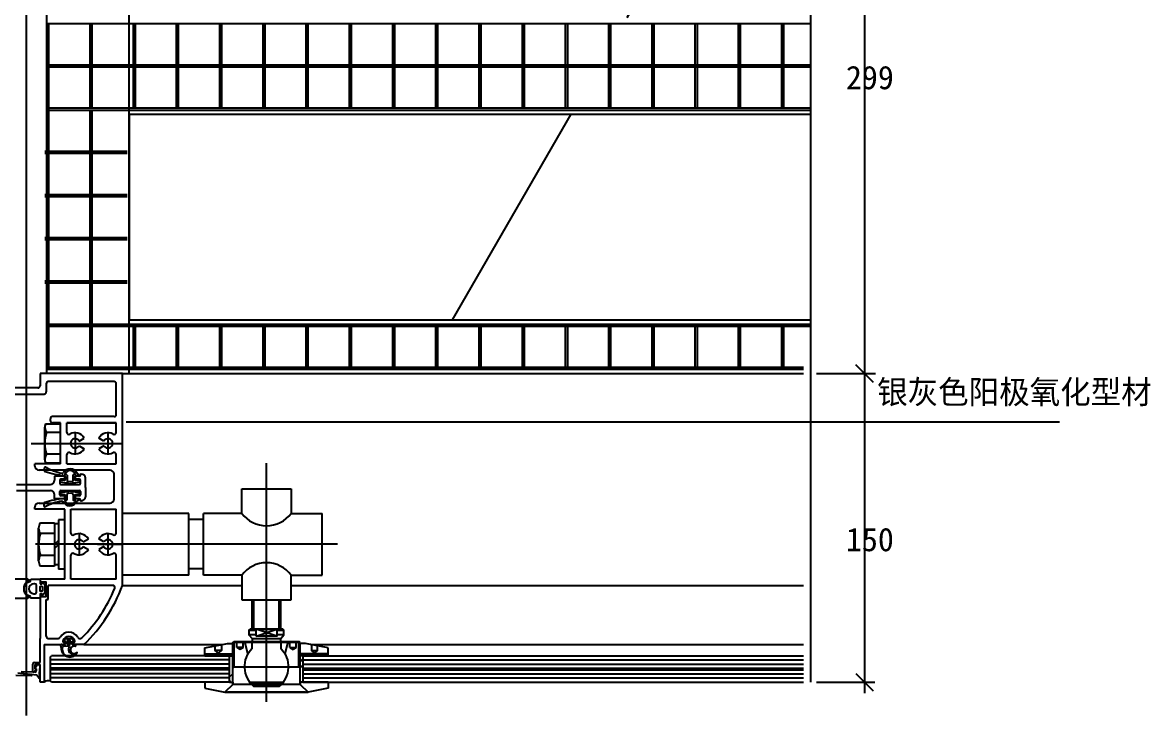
# Model space of a CAD drawing. Header units: metres. Extents: x 2568 to 3552, y 893 to 2293.
# Drawn here: x 3005 to 3552, y 1524 to 1861 of the extents above; entities that cross this region are included whole.
import ezdxf

# ---------------------------------------------------------------- set-up
doc = ezdxf.new("R2010")
doc.units = ezdxf.units.M
for name, color, linetype in [('1', 1, 'Continuous'), ('10', 1, 'Continuous'), ('3', 5, 'Continuous'), ('4', 4, 'Continuous'), ('6', 6, 'Continuous'), ('CENTER', 2, 'Continuous'), ('GOMMA', 3, 'Continuous'), ('GROSSA', 4, 'Continuous'), ('LAYER_1', 7, 'Continuous'), ('填充', 1, 'Continuous'), ('胶条', 6, 'Continuous')]:
    doc.layers.add(name, color=color, linetype=linetype)

# ---------------------------------------------------------------- blocks, each defined once
blk = doc.blocks.new('_ArchTick')
at = {"color": 0, "linetype": 'ByBlock'}
blk.add_lwpolyline([(-0.5, -0.5), (0.5, 0.5)], dxfattribs=at)

msp = doc.modelspace()

# ---------------------------------------------------------------- hatches: boundary and pattern name
at = {"layer": '1'}
h = msp.add_hatch(dxfattribs=at)
h.set_pattern_fill('ANSI38', scale=6)
h.paths.add_polyline_path([(3106.66, 1552.81), (3106.66, 1553.81), (3093.06, 1553.81), (3093.06, 1552.81)])
h = msp.add_hatch(dxfattribs=at)
h.set_pattern_fill('ANSI38', scale=6)
h.paths.add_polyline_path([(3106.66, 1540.05), (3105.16, 1540.05, 1), (3105.16, 1540.55), (3105.16, 1552.81), (3106.66, 1552.81)])
h = msp.add_hatch(dxfattribs=at)
h.set_pattern_fill('ANSI38', scale=6)
h.paths.add_polyline_path([(3153.06, 1552.81), (3153.06, 1553.81), (3139.46, 1553.81), (3139.46, 1552.81)])
h = msp.add_hatch(dxfattribs=at)
h.set_pattern_fill('ANSI38', scale=6)
h.paths.add_polyline_path([(3153.06, 1552.81), (3153.06, 1553.81), (3139.46, 1553.81), (3139.46, 1552.81)])
h = msp.add_hatch(dxfattribs=at)
h.set_pattern_fill('ANSI38', scale=6)
h.paths.add_polyline_path([(3139.46, 1540.05), (3140.96, 1540.05, -1), (3140.96, 1540.55), (3140.96, 1552.6), (3139.46, 1552.6)])
at = {"layer": '填充'}
h = msp.add_hatch(dxfattribs=at)
h.set_pattern_fill('HONEY', scale=100)
h.paths.add_polyline_path([(3387.32, 1863.05), (3387.32, 1963.05), (3118.83, 1963.05, -0.73), (3094.09, 1963.05), (3056.38, 1963.05), (3056.38, 1863.05)])
h.paths.add_polyline_path([(3056.38, 1816.05), (3056.38, 1716.05), (3387.32, 1716.05), (3387.32, 1816.05)])

# ---------------------------------------------------------------- linework, layer by layer
for p, q in [((3016.38, 1690.05), (3016.38, 1986.55)), ((3056.38, 1690.05), (3056.38, 1986.55)), ((3017.38, 1840.05), (3017.38, 1860.05)), ((3037.38, 1840.05), (3037.38, 1860.05)), ((3038.38, 1840.05), (3038.38, 1860.05)), ((3058.38, 1840.05), (3058.38, 1860.05)), ((3059.38, 1840.05), (3059.38, 1860.05)), ((3079.38, 1840.05), (3079.38, 1860.05)), ((3080.38, 1840.05), (3080.38, 1860.05)), ((3100.38, 1840.05), (3100.38, 1860.05)), ((3101.38, 1840.05), (3101.38, 1860.05)), ((3121.38, 1840.05), (3121.38, 1860.05)), ((3122.38, 1840.05), (3122.38, 1860.05)), ((3142.38, 1840.05), (3142.38, 1860.05)), ((3143.38, 1840.05), (3143.38, 1860.05)), ((3163.38, 1840.05), (3163.38, 1860.05)), ((3164.38, 1840.05), (3164.38, 1860.05)), ((3184.38, 1840.05), (3184.38, 1860.05)), ((3185.38, 1840.05), (3185.38, 1860.05)), ((3205.38, 1840.05), (3205.38, 1860.05)), ((3206.38, 1840.05), (3206.38, 1860.05)), ((3226.38, 1840.05), (3226.38, 1860.05)), ((3227.38, 1840.05), (3227.38, 1860.05)), ((3247.38, 1840.05), (3247.38, 1860.05)), ((3248.38, 1840.05), (3248.38, 1860.05)), ((3268.38, 1840.05), (3268.38, 1860.05)), ((3269.38, 1840.05), (3269.38, 1860.05)), ((3289.38, 1840.05), (3289.38, 1860.05)), ((3290.38, 1840.05), (3290.38, 1860.05)), ((3310.38, 1840.05), (3310.38, 1860.05)), ((3311.38, 1840.05), (3311.38, 1860.05)), ((3331.38, 1840.05), (3331.38, 1860.05)), ((3332.38, 1840.05), (3332.38, 1860.05)), ((3352.38, 1840.05), (3352.38, 1860.05)), ((3353.38, 1840.05), (3353.38, 1860.05)), ((3373.38, 1840.05), (3373.38, 1860.05)), ((3374.38, 1840.05), (3374.38, 1860.05)), ((3017.38, 1798.05), (3017.38, 1839.05)), ((3037.38, 1819.05), (3037.38, 1839.05)), ((3038.38, 1819.05), (3038.38, 1839.05)), ((3058.38, 1819.05), (3058.38, 1839.05)), ((3059.38, 1819.05), (3059.38, 1839.05)), ((3079.38, 1819.05), (3079.38, 1839.05)), ((3080.38, 1819.05), (3080.38, 1839.05)), ((3100.38, 1819.05), (3100.38, 1839.05)), ((3101.38, 1819.05), (3101.38, 1839.05)), ((3121.38, 1819.05), (3121.38, 1839.05)), ((3122.38, 1819.05), (3122.38, 1839.05)), ((3142.38, 1819.05), (3142.38, 1839.05)), ((3143.38, 1819.05), (3143.38, 1839.05)), ((3163.38, 1819.05), (3163.38, 1839.05)), ((3164.38, 1819.05), (3164.38, 1839.05)), ((3184.38, 1819.05), (3184.38, 1839.05)), ((3185.38, 1819.05), (3185.38, 1839.05)), ((3205.38, 1819.05), (3205.38, 1839.05)), ((3206.38, 1819.05), (3206.38, 1839.05)), ((3226.38, 1819.05), (3226.38, 1839.05)), ((3227.38, 1819.05), (3227.38, 1839.05)), ((3247.38, 1819.05), (3247.38, 1839.05)), ((3248.38, 1819.05), (3248.38, 1839.05)), ((3268.38, 1819.05), (3268.38, 1839.05)), ((3269.38, 1819.05), (3269.38, 1839.05)), ((3289.38, 1819.05), (3289.38, 1839.05)), ((3290.38, 1819.05), (3290.38, 1839.05)), ((3310.38, 1819.05), (3310.38, 1839.05)), ((3311.38, 1819.05), (3311.38, 1839.05)), ((3331.38, 1819.05), (3331.38, 1839.05)), ((3332.38, 1819.05), (3332.38, 1839.05)), ((3352.38, 1819.05), (3352.38, 1839.05)), ((3353.38, 1819.05), (3353.38, 1839.05)), ((3373.38, 1819.05), (3373.38, 1839.05)), ((3374.38, 1819.05), (3374.38, 1839.05)), ((3037.38, 1798.05), (3037.38, 1818.05)), ((3038.38, 1798.05), (3038.38, 1818.05)), ((3056.38, 1816.05), (3056.38, 1716.05)), ((3056.38, 1816.05), (3387.32, 1816.05)), ((3017.38, 1777.05), (3017.38, 1797.05)), ((3037.38, 1777.05), (3037.38, 1797.05)), ((3038.38, 1777.05), (3038.38, 1797.05)), ((3017.38, 1735.05), (3017.38, 1776.05)), ((3037.38, 1756.05), (3037.38, 1776.05)), ((3038.38, 1756.05), (3038.38, 1776.05)), ((3037.38, 1735.05), (3037.38, 1755.05)), ((3038.38, 1735.05), (3038.38, 1755.05)), ((3017.38, 1714.05), (3017.38, 1734.05)), ((3037.38, 1714.05), (3037.38, 1734.05)), ((3038.38, 1714.05), (3038.38, 1734.05)), ((3056.38, 1716.05), (3387.32, 1716.05)), ((3017.38, 1693.05), (3017.38, 1713.05)), ((3037.38, 1693.05), (3037.38, 1713.05)), ((3038.38, 1693.05), (3038.38, 1713.05)), ((3058.38, 1693.05), (3058.38, 1713.05)), ((3059.38, 1693.05), (3059.38, 1713.05)), ((3079.38, 1693.05), (3079.38, 1713.05)), ((3080.38, 1693.05), (3080.38, 1713.05)), ((3100.38, 1693.05), (3100.38, 1713.05)), ((3101.38, 1693.05), (3101.38, 1713.05)), ((3121.38, 1693.05), (3121.38, 1713.05)), ((3122.38, 1693.05), (3122.38, 1713.05)), ((3142.38, 1693.05), (3142.38, 1713.05)), ((3143.38, 1693.05), (3143.38, 1713.05)), ((3163.38, 1693.05), (3163.38, 1713.05)), ((3164.38, 1693.05), (3164.38, 1713.05)), ((3184.38, 1693.05), (3184.38, 1713.05)), ((3185.38, 1693.05), (3185.38, 1713.05)), ((3205.38, 1693.05), (3205.38, 1713.05)), ((3206.38, 1693.05), (3206.38, 1713.05)), ((3226.38, 1693.05), (3226.38, 1713.05)), ((3227.38, 1693.05), (3227.38, 1713.05)), ((3247.38, 1693.05), (3247.38, 1713.05)), ((3248.38, 1693.05), (3248.38, 1713.05)), ((3268.38, 1693.05), (3268.38, 1713.05)), ((3269.38, 1693.05), (3269.38, 1713.05)), ((3289.38, 1693.05), (3289.38, 1713.05)), ((3290.38, 1693.05), (3290.38, 1713.05)), ((3310.38, 1693.05), (3310.38, 1713.05)), ((3311.38, 1693.05), (3311.38, 1713.05)), ((3331.38, 1693.05), (3331.38, 1713.05)), ((3332.38, 1693.05), (3332.38, 1713.05)), ((3352.38, 1693.05), (3352.38, 1713.05)), ((3353.38, 1693.05), (3353.38, 1713.05)), ((3373.38, 1693.05), (3373.38, 1713.05)), ((3374.38, 1693.05), (3374.38, 1713.05)), ((3053.06, 1690.05), (3046.06, 1690.05)), ((3053.06, 1630.05), (3053.06, 1690.05)), ((3053.06, 1690.05), (3384, 1690.05)), ((3015.38, 1648.13), (3015.38, 1663.96)), ((3015.66, 1665.55), (3023.06, 1665.55)), ((3023.06, 1661.32), (3016.2, 1661.32)), ((3030.07, 1661.2), (3030.07, 1650.9)), ((3046.05, 1661.2), (3046.05, 1650.9)), ((3008.73, 1656.05), (3050.06, 1656.05)), ((3032.02, 1657.17), (3034.53, 1658.62)), ((3032.02, 1654.92), (3034.53, 1653.47)), ((3038.88, 1656.05), (3053.06, 1656.05)), ((3044.1, 1657.17), (3041.59, 1658.62)), ((3044.1, 1654.92), (3041.59, 1653.47)), ((3023.06, 1650.77), (3016.2, 1650.77)), ((3015.66, 1646.55), (3023.06, 1646.55)), ((3020.13, 1640.13), (3020.13, 1638.13)), ((3024.63, 1640.13), (3020.13, 1640.13)), ((3024.63, 1638.63), (3023.13, 1638.63)), ((3025.13, 1639.63), (3025.13, 1639.13)), ((3030.13, 1639.13), (3030.13, 1639.63)), ((3032.13, 1640.13), (3030.37, 1640.13)), ((3032.13, 1638.63), (3030.63, 1638.63)), ((3032.63, 1640.63), (3032.63, 1640.73)), ((3033.03, 1641.13), (3033.13, 1641.13)), ((3035.13, 1634.63), (3035.13, 1639.13)), ((3001.69, 1636.13), (3018.13, 1636.13)), ((3001.69, 1633.13), (3018.13, 1633.13)), ((3022.63, 1638.13), (3022.63, 1636.63)), ((3022.87, 1637.69), (3022.87, 1637.69)), ((3023.13, 1636.13), (3032.13, 1636.13)), ((3023.13, 1633.13), (3032.13, 1633.13)), ((3032.37, 1637.69), (3032.37, 1637.69)), ((3032.63, 1636.63), (3032.63, 1638.13)), ((3035.13, 1634.63), (3035.13, 1630.13)), ((3020.13, 1629.13), (3020.13, 1631.13)), ((3024.63, 1629.13), (3020.13, 1629.13)), ((3022.63, 1631.13), (3022.63, 1632.63)), ((3022.87, 1631.56), (3022.87, 1631.56)), ((3024.63, 1630.63), (3023.13, 1630.63)), ((3025.13, 1629.63), (3025.13, 1630.13)), ((3030.13, 1630.13), (3030.13, 1629.63)), ((3032.13, 1629.13), (3030.37, 1629.13)), ((3032.13, 1630.63), (3030.63, 1630.63)), ((3032.63, 1632.63), (3032.63, 1631.13)), ((3032.63, 1628.63), (3032.63, 1628.53)), ((3033.03, 1628.13), (3033.13, 1628.13)), ((3013.2, 1617.48), (3020.06, 1617.48)), ((3020.06, 1617.48), (3020.06, 1596.37)), ((3022.06, 1616.89), (3020.06, 1616.89)), ((3025.06, 1618.93), (3022.06, 1618.93)), ((3022.06, 1618.93), (3022.06, 1594.93)), ((3012.38, 1599.01), (3012.38, 1614.84)), ((3020.06, 1612.2), (3013.2, 1612.2)), ((3032.07, 1612.2), (3032.07, 1601.9)), ((3046.05, 1612.2), (3046.05, 1601.9)), ((3022.06, 1608.91), (3020.06, 1606.93)), ((3022.06, 1606.93), (3020.06, 1604.94)), ((3038.91, 1607.05), (3025.06, 1607.05)), ((3034.02, 1608.17), (3036.53, 1609.62)), ((3034.02, 1605.92), (3036.53, 1604.47)), ((3040.92, 1607.05), (3053.06, 1607.05)), ((3044.1, 1608.17), (3041.59, 1609.62)), ((3044.1, 1605.92), (3041.59, 1604.47)), ((3020.06, 1601.65), (3013.2, 1601.65)), ((3020.06, 1596.37), (3013.2, 1596.37)), ((3022.06, 1596.96), (3020.06, 1596.96)), ((3025.06, 1594.93), (3022.06, 1594.93)), ((3053.06, 1587.05), (3111.06, 1587.05)), ((3135.06, 1587.05), (3384, 1587.05)), ((3025.31, 1559.31), (3024.64, 1559.31)), ((3024.89, 1560.09), (3024.89, 1560.17)), ((3025.19, 1558.42), (3025.49, 1559.02)), ((3028.93, 1558.42), (3028.63, 1559.02)), ((3028.81, 1559.31), (3029.48, 1559.31)), ((3034.35, 1558.31), (3029.11, 1558.31)), ((3034.35, 1558.31), (3101.66, 1558.31)), ((3144.45, 1558.31), (3384, 1558.31))]:
    msp.add_line(p, q)
for centre, radius, start, end in [((3020.05, 1663.96), 4.67, 160.18, 214.38), ((3032.84, 1656.05), 17.46, 162.41, 197.59), ((3027.06, 1661.41), 1, 180, 299.29), ((3030.07, 1656.05), 5.15, 30, 119.29), ((3046.05, 1656.05), 5.15, 60.71, 150), ((3049.06, 1661.41), 1, 240.71, 0), ((3030.07, 1656.05), 2.25, 30, 330), ((3046.05, 1656.05), 2.25, 210, 150), ((3020.05, 1648.13), 4.67, 145.62, 199.82), ((3027.06, 1650.68), 1, 60.71, 180), ((3030.07, 1656.05), 5.15, 240.71, 330), ((3046.05, 1656.05), 5.15, 210, 299.29), ((3049.06, 1650.68), 1, 0, 119.29), ((3023.13, 1638.13), 0.5, 90, 180), ((3024.63, 1639.63), 0.5, 0, 90), ((3024.63, 1639.13), 0.5, 270, 0), ((3030.63, 1639.63), 0.5, 90, 180), ((3030.63, 1639.13), 0.5, 180, 270), ((3032.13, 1640.63), 0.5, 270, 0), ((3032.13, 1638.13), 0.5, 0, 90), ((3033.03, 1640.73), 0.4, 90, 180), ((3033.13, 1639.13), 2, 0, 90), ((3018.13, 1638.13), 2, 270, 0), ((3018.13, 1631.13), 2, 0, 90), ((3023.13, 1636.63), 0.5, 180, 270), ((3023.13, 1632.63), 0.5, 90, 180), ((3032.13, 1636.63), 0.5, 270, 0), ((3032.13, 1632.63), 0.5, 0, 90), ((3023.13, 1631.13), 0.5, 180, 270), ((3024.63, 1630.13), 0.5, 0, 90), ((3024.63, 1629.63), 0.5, 270, 0), ((3030.63, 1630.13), 0.5, 90, 180), ((3030.63, 1629.63), 0.5, 180, 270), ((3032.13, 1631.13), 0.5, 270, 0), ((3032.13, 1628.63), 0.5, 360, 90), ((3033.03, 1628.53), 0.4, 180, 270), ((3033.13, 1630.13), 2, 270, 0), ((3017.05, 1614.84), 4.67, 145.62, 214.38), ((3029.84, 1606.93), 17.46, 162.41, 197.59), ((3029.06, 1612.41), 1, 180, 299.29), ((3032.07, 1607.05), 5.15, 30, 119.29), ((3046.05, 1607.05), 5.15, 60.71, 150), ((3049.06, 1612.41), 1, 240.71, 0), ((3032.07, 1607.05), 2.25, 30, 330), ((3046.05, 1607.05), 2.25, 210, 150), ((3017.05, 1599.01), 4.67, 145.62, 214.38), ((3029.06, 1601.68), 1, 60.71, 180), ((3032.07, 1607.05), 5.15, 240.71, 330), ((3046.05, 1607.05), 5.15, 210, 299.29), ((3049.06, 1601.68), 1, 0, 119.29), ((3027.06, 1559.31), 4.97, 30.17, 149.83), ((3027.06, 1559.31), 2.97, 11.68, 168.32), ((3024.03, 1558.69), 0.5, 239.98, 265.34), ((3024.64, 1559.81), 0.5, 168.32, 270), ((3025.01, 1558.51), 0.2, 270, 333.43), ((3025.31, 1559.11), 0.2, 333.43, 90), ((3028.81, 1559.11), 0.2, 90, 206.57), ((3028.62, 1559.88), 0.4, 283.48, 314.62), ((3029.11, 1558.51), 0.2, 206.57, 270), ((3029.48, 1559.81), 0.5, 270, 11.68)]:
    msp.add_arc(centre, radius, start, end)
at = {"layer": '1'}
for p, q in [((3387.32, 2288.99), (3387.32, 1540.05)), ((3016.38, 1860.05), (3387.32, 1860.05)), ((3016.38, 1840.05), (3387.32, 1840.05)), ((3016.38, 1839.05), (3387.32, 1839.05)), ((3016.38, 1819.05), (3387.32, 1819.05)), ((3016.38, 1818.05), (3387.32, 1818.05)), ((3015.38, 1798.05), (3055.38, 1798.05)), ((3015.38, 1797.05), (3055.38, 1797.05)), ((3015.38, 1777.05), (3055.38, 1777.05)), ((3015.38, 1776.05), (3055.38, 1776.05)), ((3015.38, 1756.05), (3055.38, 1756.05)), ((3015.38, 1755.05), (3055.38, 1755.05)), ((3015.38, 1735.05), (3055.38, 1735.05)), ((3015.38, 1734.05), (3055.38, 1734.05)), ((3016.38, 1714.05), (3387.32, 1714.05)), ((3016.38, 1713.05), (3387.32, 1713.05)), ((3053.06, 1690.05), (3013.06, 1690.05)), ((3013.06, 1690.05), (3013.06, 1684.05)), ((3016.38, 1693.05), (3384, 1693.05)), ((3016.38, 1692.05), (3384, 1692.05)), ((3053.06, 1587.05), (3053.06, 1690.05)), ((3012.06, 1683.05), (2988.56, 1683.05)), ((3016.06, 1685.05), (3016.06, 1681.05)), ((3049.06, 1686.05), (3017.06, 1686.05)), ((3050.06, 1670.05), (3050.06, 1685.05)), ((2991.94, 1680.05), (3015.13, 1680.05)), ((3018.06, 1667.05), (3018.06, 1668.05)), ((3023.06, 1646.05), (3023.06, 1666.05)), ((3026.06, 1666.05), (3050.06, 1666.05)), ((3050.06, 1666.05), (3026.06, 1666.05)), ((3026.06, 1661.41), (3026.06, 1666.05)), ((3050.06, 1661.41), (3050.06, 1666.05)), ((3026.06, 1646.05), (3026.06, 1650.68)), ((3050.06, 1646.05), (3050.06, 1650.68)), ((3010.56, 1645.05), (3010.56, 1646.05)), ((3026.06, 1646.05), (3050.06, 1646.05)), ((3049.06, 1629.05), (3049.06, 1641.05)), ((3010.56, 1624.05), (3010.56, 1625.05)), ((3012.56, 1627.05), (3047.06, 1627.05)), ((3025.06, 1590.05), (3025.06, 1624.05)), ((3028.06, 1624.05), (3050.06, 1624.05)), ((3028.06, 1612.41), (3028.06, 1624.05)), ((3050.06, 1612.41), (3050.06, 1624.05)), ((3028.06, 1590.05), (3028.06, 1601.68)), ((3050.06, 1590.05), (3050.06, 1601.68)), ((3032.22, 1561.31), (3032.71, 1561.31))]:
    msp.add_line(p, q, dxfattribs=at)
for centre, radius, start, end in [((3012.06, 1684.05), 1, 270, 0), ((3017.06, 1685.05), 1, 90, 180), ((3049.06, 1685.05), 1, 0, 90), ((3015.06, 1681.05), 1, 270, 360), ((3019.06, 1668.05), 1, 90, 180), ((3019.06, 1667.05), 1, 180, 270), ((3049.06, 1670.05), 1, 270, 0), ((3012.56, 1645.05), 2, 180, 270), ((3047.06, 1641.05), 2, 0, 90), ((3047.06, 1629.05), 2, 270, 0), ((3012.56, 1625.05), 2, 90, 180), ((3048.39, 1586.05), 1, 338.04, 90), ((3021.9, 1562.31), 1, 270, 329.83), ((3032.22, 1562.31), 1, 210.17, 270), ((3032.71, 1562.31), 1, 270, 315.07)]:
    msp.add_arc(centre, radius, start, end, dxfattribs=at)
at = {"layer": '10'}
for p, q in [((3413.58, 1991.55), (3413.58, 1687.55)), ((3390.32, 1690.05), (3416.58, 1690.05)), ((3390.32, 1690.05), (3418.96, 1690.05)), ((3413.58, 1692.55), (3413.58, 1534.63)), ((3054.96, 1666.57), (3508.32, 1666.57)), ((3390.32, 1540.05), (3418.66, 1540.05))]:
    msp.add_line(p, q, dxfattribs=at)
at = {"layer": '3'}
for centre, radius, start, end in [((3006.77, 1589.47), 0.68, 275.95, 57.9), ((3008.97, 1585.42), 3.86, 131.14, 228.79), ((3009.28, 1585.42), 4.16, 126.04, 233.96), ((3010.07, 1585.4), 2.4, 92.55, 267.45), ((3006.75, 1581.38), 0.68, 302.1, 84.05)]:
    msp.add_arc(centre, radius, start, end, dxfattribs=at)
at = {"layer": '4'}
for p, q in [((3049.06, 1669.05), (3019.06, 1669.05)), ((3023.06, 1666.05), (3019.06, 1666.05)), ((3023.06, 1646.05), (3010.56, 1646.05)), ((3047.06, 1643.05), (3012.56, 1643.05)), ((3111.06, 1622.05), (3111.06, 1634.05)), ((3111.06, 1634.05), (3135.06, 1634.05)), ((3135.06, 1634.05), (3135.06, 1622.05)), ((3025.06, 1624.05), (3010.56, 1624.05)), ((3085.33, 1622.05), (3053.06, 1622.05)), ((3085.33, 1592.05), (3085.33, 1622.05)), ((3111.06, 1622.05), (3092.52, 1622.05)), ((3092.52, 1592.05), (3092.52, 1622.05)), ((3135.06, 1622.05), (3150.06, 1622.05)), ((3150.06, 1592.05), (3150.06, 1622.05)), ((3092.52, 1619.05), (3085.33, 1619.05)), ((3092.52, 1595.05), (3085.33, 1595.05)), ((3025.06, 1590.05), (3013.06, 1590.05)), ((3050.06, 1590.05), (3028.06, 1590.05)), ((3085.33, 1592.05), (3053.06, 1592.05)), ((3111.06, 1592.05), (3092.52, 1592.05)), ((3111.06, 1592.05), (3111.06, 1580.05)), ((3135.06, 1580.05), (3135.06, 1592.05)), ((3135.06, 1592.05), (3150.06, 1592.05)), ((3017.06, 1580.26), (3017.06, 1587.05)), ((3048.39, 1587.05), (3017.06, 1587.05)), ((3013.06, 1582.03), (3013.06, 1561.31)), ((3016.06, 1580.26), (3017.06, 1580.26)), ((3016.06, 1562.31), (3016.06, 1580.26)), ((3111.06, 1580.05), (3135.06, 1580.05)), ((3116.06, 1565.81), (3116.06, 1580.05)), ((3130.06, 1565.81), (3130.06, 1580.05)), ((3013.06, 1549.65), (3013.06, 1561.31)), ((3015.06, 1558.31), (3015.06, 1540.05)), ((3015.06, 1558.31), (3025.01, 1558.31)), ((3017.06, 1561.31), (3021.9, 1561.31)), ((3093.06, 1556.76), (3104.16, 1558.76)), ((3093.06, 1552.81), (3093.06, 1556.76)), ((3104.16, 1558.76), (3106.66, 1558.76)), ((3106.66, 1559.31), (3107.16, 1559.81)), ((3106.66, 1538.87), (3106.66, 1559.31)), ((3107.16, 1559.81), (3138.96, 1559.81)), ((3116.06, 1561.31), (3130.06, 1561.31)), ((3139.46, 1559.31), (3138.96, 1559.81)), ((3139.46, 1538.87), (3139.46, 1559.31)), ((3141.96, 1558.76), (3139.46, 1558.76)), ((3153.06, 1556.76), (3141.96, 1558.76)), ((3153.06, 1552.81), (3153.06, 1556.76)), ((3105.16, 1550.81), (3018.06, 1550.81)), ((3105.36, 1552.81), (3018.56, 1552.81)), ((3093.06, 1553.81), (3106.66, 1553.81)), ((3093.06, 1552.81), (3106.66, 1552.81)), ((3105.16, 1552.81), (3106.66, 1552.81)), ((3105.16, 1540.55), (3105.16, 1552.81)), ((3153.06, 1553.81), (3139.46, 1553.81)), ((3140.96, 1552.81), (3139.46, 1552.81)), ((3153.06, 1552.81), (3139.46, 1552.81)), ((3153.06, 1552.81), (3139.46, 1552.81)), ((3140.76, 1552.81), (3384, 1552.81)), ((3140.96, 1540.55), (3140.96, 1552.81)), ((3140.96, 1550.81), (3384, 1550.81)), ((3009.56, 1544.9), (3009.56, 1548.85)), ((3011.04, 1546.57), (3010.24, 1544.9)), ((3010.36, 1549.65), (3013.06, 1549.65)), ((3010.56, 1548.25), (3010.56, 1546.57)), ((3010.56, 1546.57), (3011.04, 1546.57)), ((3013.06, 1548.65), (3010.96, 1548.65)), ((3013.06, 1540.05), (3013.06, 1548.65)), ((3105.16, 1548.81), (3018.06, 1548.81)), ((3105.16, 1546.81), (3018.06, 1546.81)), ((3105.16, 1546.05), (3018.06, 1546.05)), ((3140.96, 1548.81), (3384, 1548.81)), ((3140.96, 1546.81), (3384, 1546.81)), ((3140.96, 1546.05), (3384, 1546.05)), ((3015.06, 1540.05), (3013.06, 1540.05)), ((3105.16, 1544.05), (3018.06, 1544.05)), ((3105.16, 1542.05), (3018.06, 1542.05)), ((3105.36, 1540.05), (3018.56, 1540.05)), ((3105.16, 1540.05), (3093.06, 1540.05)), ((3093.06, 1540.05), (3093.06, 1537.1)), ((3105.16, 1540.05), (3106.66, 1540.05)), ((3106.66, 1540.05), (3106.66, 1538.87)), ((3140.96, 1540.05), (3139.46, 1540.05)), ((3139.46, 1540.05), (3139.46, 1538.87)), ((3139.46, 1538.87), (3139.46, 1540.05)), ((3153.06, 1540.05), (3140.76, 1540.05)), ((3140.76, 1540.05), (3384, 1540.05)), ((3140.96, 1544.05), (3384, 1544.05)), ((3140.96, 1542.05), (3384, 1542.05)), ((3153.06, 1540.05), (3153.06, 1537.1)), ((3093.06, 1537.1), (3102.89, 1535.1)), ((3106.66, 1538.87), (3102.89, 1535.1)), ((3106.66, 1538.87), (3102.89, 1535.1)), ((3102.89, 1535.1), (3143.23, 1535.1)), ((3102.89, 1535.1), (3143.23, 1535.1)), ((3141.96, 1535.1), (3104.16, 1535.1)), ((3139.46, 1538.87), (3143.23, 1535.1)), ((3139.46, 1538.87), (3143.23, 1535.1)), ((3153.06, 1537.1), (3143.23, 1535.1))]:
    msp.add_line(p, q, dxfattribs=at)
for points in [[(3017.86, 1590.05), (3013.06, 1590.05), (3013.06, 1588.08), (3013.86, 1587.86), (3013.86, 1588.85), (3015.86, 1588.85), (3015.86, 1581.46), (3013.86, 1581.46), (3013.86, 1583.06), (3013.06, 1582.85), (3013.06, 1580.26)], [(3130.06, 1559.81), (3130.06, 1561.31), (3131.56, 1563.01), (3131.56, 1565.31), (3131.06, 1565.81), (3115.06, 1565.81), (3114.56, 1565.31), (3114.56, 1563.01), (3116.06, 1561.31), (3116.06, 1559.81)], [(3018.56, 1540.05), (3018.06, 1540.55), (3018.06, 1552.31), (3018.56, 1552.81)]]:
    msp.add_lwpolyline(points, dxfattribs=at)
msp.add_lwpolyline([(3118.06, 1562.31), (3118.06, 1565.81), (3128.06, 1565.81), (3128.06, 1562.31)], close=True, dxfattribs=at)
for centre, radius, start, end in [((3123.06, 1631.05), 15, 216.87, 323.13), ((3123.06, 1583.05), 15, 36.87, 143.13), ((2982.12, 1612.77), 72.46, 315.07, 338.04), ((2982.12, 1612.77), 75.46, 313.8, 340.07), ((3017.06, 1562.31), 1, 180, 270), ((3010.36, 1548.85), 0.8, 90, 180), ((3010.96, 1548.25), 0.4, 90, 180), ((3017.06, 1537.32), 3.38, 72.72, 126.2), ((3105.16, 1540.3), 0.25, 270, 90), ((3140.96, 1540.3), 0.25, 90, 270)]:
    msp.add_arc(centre, radius, start, end, dxfattribs=at)
at = {"layer": '6'}
for p, q in [((3123.06, 1530.53), (3123.06, 1646.52)), ((3157.53, 1607.05), (3010.89, 1607.05)), ((3116.86, 1565.81), (3116.86, 1580.05)), ((3129.26, 1565.81), (3129.26, 1580.05)), ((3114.56, 1565.31), (3118.06, 1565.31)), ((3118.06, 1563.01), (3114.56, 1563.01)), ((3118.06, 1562.31), (3128.06, 1565.81)), ((3128.06, 1562.31), (3118.06, 1565.81)), ((3128.06, 1565.31), (3131.56, 1565.31)), ((3131.56, 1563.01), (3128.06, 1563.01)), ((3139.46, 1559.31), (3106.66, 1559.31)), ((3108.66, 1556.81), (3108.66, 1559.81)), ((3108.66, 1556.81), (3110.16, 1555.94)), ((3111.66, 1556.81), (3108.66, 1556.81)), ((3111.66, 1556.81), (3110.16, 1555.94)), ((3111.66, 1556.81), (3111.66, 1559.81)), ((3114.02, 1553.74), (3112.52, 1559.81)), ((3132.09, 1553.74), (3133.59, 1559.81)), ((3134.46, 1556.81), (3134.46, 1559.81)), ((3134.46, 1556.81), (3135.96, 1555.94)), ((3134.46, 1556.81), (3137.46, 1556.81)), ((3137.46, 1556.81), (3135.96, 1555.94)), ((3137.46, 1556.81), (3137.46, 1559.81)), ((3101.2, 1555.46), (3098.2, 1555.46)), ((3144.92, 1555.46), (3147.92, 1555.46)), ((3107.36, 1547.49), (3138.76, 1547.49)), ((3131.06, 1539.87), (3115.06, 1539.87)), ((3139.46, 1538.87), (3106.66, 1538.87))]:
    msp.add_line(p, q, dxfattribs=at)
for points in [[(3101.2, 1558.22), (3101.2, 1555.46), (3099.7, 1554.14), (3098.2, 1555.46), (3098.2, 1557.68)], [(3106.66, 1547.1), (3107.36, 1547.49), (3107.36, 1559.81)], [(3139.46, 1547.1), (3138.76, 1547.49), (3138.76, 1559.81)], [(3144.92, 1558.22), (3144.92, 1555.46), (3146.42, 1554.14), (3147.92, 1555.46), (3147.92, 1557.68)]]:
    msp.add_lwpolyline(points, dxfattribs=at)
msp.add_lwpolyline([(3130.06, 1559.81), (3130.06, 1556.47, -0.43), (3129.13, 1537.87), (3116.99, 1537.87, -0.43), (3116.06, 1556.47), (3116.06, 1559.81)], format="xyb", dxfattribs=at)
at = {"layer": 'CENTER'}
msp.add_line((3006.38, 2288.99), (3006.38, 1523.85), dxfattribs=at)
at = {"layer": 'GOMMA'}
for p, q in [((3008.58, 1590.05), (3013.06, 1590.05)), ((3013.06, 1590.05), (3013.06, 1587.8)), ((3013.06, 1587.8), (3013.86, 1587.8)), ((3013.86, 1587.8), (3014.03, 1588.45)), ((3014.37, 1588.54), (3015.46, 1587.4)), ((3015.46, 1587.4), (3015.46, 1583.4)), ((3008.47, 1581.69), (3006.43, 1582.52)), ((3008.47, 1580.8), (3008.47, 1581.69)), ((3013.06, 1580.8), (3008.47, 1580.8)), ((3013.06, 1583), (3013.06, 1580.8)), ((3013.86, 1583), (3013.06, 1583)), ((3014.03, 1582.35), (3013.86, 1583)), ((3015.46, 1583.4), (3014.37, 1582.26)), ((3011.7, 1548.21), (3010.71, 1546.9)), ((3010.82, 1546.61), (3011.17, 1546.52)), ((3011.17, 1546.52), (3011.17, 1545.51)), ((3012.73, 1544.28), (3013.09, 1547.69)), ((3008.89, 1543.16), (3001.26, 1543.33)), ((3002.19, 1544.56), (3008.89, 1543.8)), ((3010.56, 1544.87), (3003.87, 1545.04)), ((3003.87, 1544.4), (3011.49, 1543.64)), ((3011.49, 1543.64), (3012.67, 1541.92)), ((3013.09, 1542.19), (3012.73, 1544.28))]:
    msp.add_line(p, q, dxfattribs=at)
for points in [[(3005.11, 1590.05), (2999.69, 1590.05), (2999.69, 1587.8), (2998.89, 1587.8), (2998.72, 1588.45, 0.58), (2998.38, 1588.54), (2997.29, 1587.4), (2997.29, 1583.4), (2998.38, 1582.26, 0.58), (2998.72, 1582.35), (2998.89, 1583), (2999.69, 1583), (2999.69, 1580.8), (3007.12, 1580.8)], [(3009.96, 1583), (3010.56, 1583, 0.41), (3011.36, 1583.8), (3011.36, 1587, 0.41), (3010.56, 1587.8), (3009.96, 1587.8)]]:
    msp.add_lwpolyline(points, format="xyb", dxfattribs=at)
for points in [[(3007.13, 1590.04), (3007.12, 1590.05), (3005.11, 1590.05)], [(3006.43, 1588.33), (3008.47, 1589.15), (3008.47, 1590.05)]]:
    msp.add_lwpolyline(points, dxfattribs=at)
msp.add_lwpolyline([(3014.26, 1584.6, -0.41), (3013.86, 1584.2), (3013.46, 1584.2, -0.41), (3013.06, 1584.6), (3013.06, 1586.2, -0.41), (3013.46, 1586.6), (3013.86, 1586.6, -0.41), (3014.26, 1586.2)], format="xyb", close=True, dxfattribs=at)
for centre, radius, start, end in [((3014.23, 1588.4), 0.2, 43.7, 165), ((3014.23, 1582.4), 0.2, 195, 316.3), ((3010.53, 1545.51), 0.64, 272.7, 360), ((3010.87, 1546.8), 0.19, 147.17, 255), ((3012.33, 1547.77), 0.77, 353.81, 144.95), ((3008.87, 1543.48), 0.32, 272.72, 87.3), ((3012.85, 1542.11), 0.26, 225, 19.77)]:
    msp.add_arc(centre, radius, start, end, dxfattribs=at)
at = {"layer": 'GROSSA'}
msp.add_line((3010.24, 1544.9), (3009.56, 1544.9), dxfattribs=at)
at = {"layer": 'LAYER_1'}
msp.add_line((3016.56, 1665.55), (3022.56, 1665.55), dxfattribs=at)
msp.add_line((3016.56, 1665.55), (3022.56, 1665.55), dxfattribs=at)
at = {"layer": '胶条'}
for p, q in [((3015.15, 1642.9), (3015.16, 1644.07)), ((3025.87, 1640.93), (3025.31, 1640.93)), ((3025.37, 1639.75), (3025.37, 1638.69)), ((3026.17, 1640.63), (3026.17, 1638.08)), ((3029.07, 1638.08), (3029.07, 1640.63)), ((3029.94, 1640.93), (3029.37, 1640.93)), ((3029.87, 1638.69), (3029.87, 1639.63)), ((3032.13, 1640.93), (3031.63, 1640.93)), ((3032.13, 1640.63), (3032.13, 1640.93)), ((3024.87, 1638.19), (3023.37, 1638.19)), ((3024.67, 1638.19), (3023.37, 1638.19)), ((3027.62, 1636.37), (3023.37, 1637.19)), ((3027.62, 1632.88), (3023.37, 1632.06)), ((3027.63, 1637.39), (3026.58, 1637.59)), ((3031.87, 1637.19), (3027.62, 1636.37)), ((3031.87, 1632.06), (3027.62, 1632.88)), ((3028.66, 1637.59), (3027.63, 1637.39)), ((3031.87, 1638.19), (3030.37, 1638.19)), ((3024.87, 1631.06), (3023.37, 1631.06)), ((3025.87, 1628.33), (3025.31, 1628.33)), ((3025.37, 1629.5), (3025.37, 1630.56)), ((3026.17, 1628.63), (3026.17, 1631.17)), ((3027.63, 1631.87), (3026.58, 1631.66)), ((3028.66, 1631.66), (3027.63, 1631.86)), ((3029.07, 1631.17), (3029.07, 1628.63)), ((3029.94, 1628.33), (3029.37, 1628.33)), ((3029.87, 1630.56), (3029.87, 1629.63)), ((3031.87, 1631.06), (3030.37, 1631.06)), ((3032.13, 1628.33), (3031.63, 1628.33)), ((3032.13, 1628.63), (3032.13, 1628.33)), ((3032.37, 1631.56), (3032.37, 1631.56)), ((3014.94, 1626.88), (3014.92, 1625.71)), ((3025.01, 1558.11), (3023.99, 1558.19)), ((3024.4, 1557.46), (3027.1, 1557.65)), ((3025, 1560.45), (3025.54, 1560.99)), ((3025.22, 1559.6), (3025, 1559.81)), ((3025.37, 1558.33), (3025.67, 1558.93)), ((3028.3, 1561.11), (3025.82, 1561.11)), ((3026.3, 1559.91), (3026.3, 1558.71)), ((3027.41, 1560.31), (3026.7, 1560.31)), ((3026.7, 1558.31), (3027.41, 1558.31)), ((3026.91, 1559.31), (3027.26, 1559.31)), ((3027.06, 1559.74), (3027.06, 1558.74)), ((3027.81, 1559.91), (3027.81, 1558.71)), ((3028.75, 1558.33), (3028.45, 1558.93)), ((3029.11, 1560.45), (3028.58, 1560.99)), ((3028.9, 1559.6), (3029.11, 1559.81)), ((3029.11, 1558.11), (3030.33, 1558.28)), ((3029.23, 1560.09), (3029.23, 1560.17)), ((3030.56, 1558.08), (3030.56, 1558.08))]:
    msp.add_line(p, q, dxfattribs=at)
for centre, radius, start, end in [((3015.66, 1644.06), 0.5, 74.32, 179.25), ((3029.19, 1667.99), 27, 240.26, 258.44), ((3015.65, 1642.89), 0.5, 179.25, 254.2), ((3029.44, 1684.22), 44.07, 251.57, 264.13), ((3023.84, 1641.88), 0.5, 259.19, 331.38), ((3027.64, 1639.91), 3.81, 89.25, 150.63), ((3024.87, 1638.69), 0.5, 270, 0), ((3024.87, 1639.75), 0.5, 0, 84.88), ((3025.31, 1641.23), 0.3, 148.61, 270), ((3027.63, 1639.81), 3.01, 90, 148.61), ((3025.87, 1640.63), 0.3, 0, 90), ((3027.63, 1639.81), 3.01, 31.39, 90), ((3027.64, 1639.91), 3.81, 21.21, 89.25), ((3029.37, 1640.63), 0.3, 90, 180), ((3030.37, 1639.63), 0.5, 90, 180), ((3030.37, 1638.69), 0.5, 180, 270), ((3029.94, 1641.23), 0.3, 270, 31.39), ((3031.63, 1641.43), 0.5, 201.96, 270), ((3031.63, 1640.63), 0.5, 270, 0), ((3023.37, 1637.69), 0.5, 90, 180), ((3023.37, 1637.69), 0.5, 180, 270), ((3026.67, 1638.08), 0.5, 180, 259.11), ((3028.57, 1638.08), 0.5, 280.89, 0), ((3031.87, 1637.69), 0.5, 0, 90), ((3031.87, 1637.69), 0.5, 270, 0), ((3028.14, 1585.2), 44.07, 94.37, 106.93), ((3028.32, 1601.43), 27, 100.06, 118.24), ((3023.37, 1631.56), 0.5, 90, 180), ((3023.37, 1631.56), 0.5, 180, 270), ((3023.84, 1627.38), 0.5, 28.62, 100.81), ((3027.5, 1629.54), 3.81, 207.87, 269.25), ((3024.87, 1630.56), 0.5, 0, 90), ((3024.87, 1629.5), 0.5, 275.12, 0), ((3024.87, 1629.5), 0.5, 275.12, 0), ((3025.31, 1628.03), 0.3, 90, 211.39), ((3027.63, 1629.44), 3.01, 211.39, 270), ((3025.87, 1628.63), 0.3, 270, 0), ((3026.67, 1631.17), 0.5, 100.89, 180), ((3027.5, 1629.54), 3.81, 269.25, 337.29), ((3027.63, 1629.44), 3.01, 270, 328.61), ((3028.57, 1631.17), 0.5, 0, 79.11), ((3029.37, 1628.63), 0.3, 180, 270), ((3030.37, 1630.56), 0.5, 90, 180), ((3030.37, 1629.63), 0.5, 180, 270), ((3029.94, 1628.03), 0.3, 328.61, 90), ((3031.63, 1627.83), 0.5, 90, 158.04), ((3031.63, 1628.63), 0.5, 0, 90), ((3031.87, 1631.56), 0.5, 0, 90), ((3031.87, 1631.56), 0.5, 270, 0), ((3015.42, 1625.7), 0.5, 179.25, 284.18), ((3015.44, 1626.87), 0.5, 104.3, 179.25), ((3023.53, 1557.82), 0.51, 59.98, 230.91), ((3022.89, 1557.04), 0.5, 338.87, 50.91), ((3027.55, 1556.45), 4.21, 174.47, 326.7), ((3027.09, 1556), 3.31, 158.68, 306.46), ((3024.44, 1556.96), 0.5, 94.16, 149.83), ((3025.29, 1560.17), 0.4, 134.98, 180), ((3025.29, 1560.09), 0.4, 180, 225.38), ((3025.01, 1558.51), 0.4, 270, 333.43), ((3025.5, 1559.88), 0.4, 225.38, 256.52), ((3025.31, 1559.11), 0.4, 333.43, 76.52), ((3025.82, 1560.71), 0.4, 90, 134.98), ((3026.7, 1559.91), 0.4, 90, 180), ((3026.7, 1558.71), 0.4, 180, 270), ((3029.13, 1555.99), 2.29, 143.9, 267.24), ((3027.12, 1557.45), 0.2, 323.14, 94.16), ((3027.41, 1559.91), 0.4, 0, 90), ((3027.41, 1558.71), 0.4, 270, 0), ((3029.59, 1555.75), 1.81, 73.01, 314.24), ((3028.3, 1560.71), 0.4, 45.02, 90), ((3028.81, 1559.11), 0.4, 103.48, 206.57), ((3029.11, 1558.51), 0.4, 206.57, 270), ((3028.83, 1560.17), 0.4, 0, 45.02), ((3028.83, 1560.09), 0.4, 314.62, 0), ((3030.16, 1557.92), 0.43, 265.53, 22.18), ((3030.36, 1558.08), 0.2, 0, 97.84), ((3028.96, 1553.51), 0.2, 299.79, 74.13), ((3030.9, 1554.26), 0.2, 323.32, 102.87)]:
    msp.add_arc(centre, radius, start, end, dxfattribs=at)

# ---------------------------------------------------------------- block references
at = {"layer": '10', "xscale": 8.5, "yscale": 8.5, "zscale": 8.5}
for p, rotation in [((3413.58, 1690.05), 90), ((3413.58, 1690.05), 270), ((3413.58, 1540.05), 270)]:
    msp.add_blockref('_ArchTick', p, dxfattribs=dict(at, rotation=rotation))

# ---------------------------------------------------------------- texts
at = {"layer": '10', "char_height": 11.4, "attachment_point": 1}
for s, insert in [('\\A1;299', (3404.58, 1839.55)), ('银灰色阳极氧化型材', (3419.72, 1686.74)), ('\\A1;150', (3404.58, 1615.05))]:
    msp.add_mtext(s, dxfattribs=dict(at, insert=insert))

doc.saveas('drawing.dxf')
